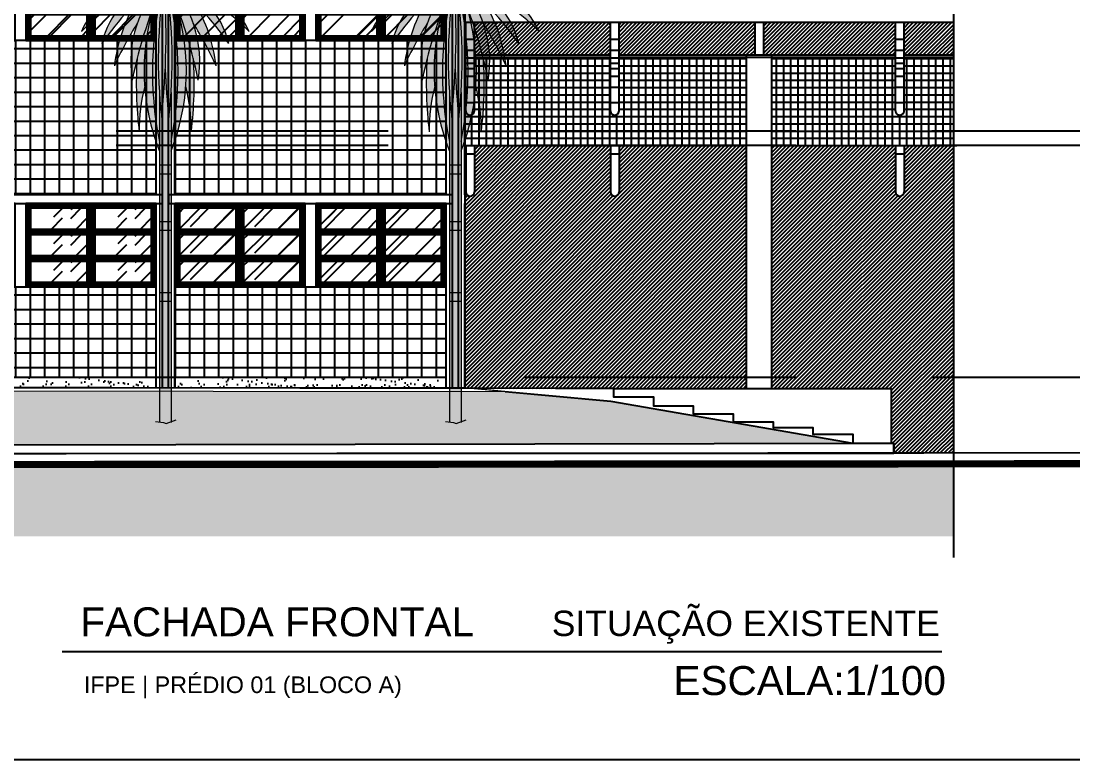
# Model space of a CAD drawing. Header units: metres. Extents: x 2362 to 4220, y 91 to 382.
# Drawn here: x 3723.22 to 3737.73, y 236.79 to 246.98 of the extents above; entities that cross this region are included whole.
import ezdxf

# ---------------------------------------------------------------- set-up
doc = ezdxf.new("R2010")
doc.units = ezdxf.units.M
doc.header["$LTSCALE"] = 5
doc.header["$MEASUREMENT"] = 0
doc.set_wipeout_variables(frame=1)
doc.linetypes.add('CENTER', pattern=[475.41112730880303, 297.1319545680018, -59.42639091360039, 59.42639091360039, -59.42639091360039])
doc.linetypes.add('DASHED', pattern=[0.75, 0.5, -0.25])
doc.layers.add('AREA', color=31, linetype='Continuous', plot=False)
for name, color, linetype, lineweight in [('HACH', 251, 'Continuous', 5), ('PENA 04', 4, 'Continuous', 25), ('PENA 05', 5, 'Continuous', 25), ('VEGET', 74, 'Continuous', 0)]:
    doc.layers.add(name, color=color, linetype=linetype, lineweight=lineweight)
for name, color, linetype in [('HACHURA', 251, 'Continuous'), ('HACHURA PISOS', 250, 'Continuous'), ('PENA 0.05', 8, 'Continuous'), ('PENA 0.2', 2, 'Continuous'), ('PENA 01', 1, 'Continuous'), ('PENA 02', 2, 'Continuous'), ('PENA 03', 3, 'Continuous'), ('PENA 06', 6, 'Continuous'), ('TXT ESPECIFICAÇÃO', 7, 'Continuous'), ('VEGETACAO', 84, 'Continuous')]:
    doc.layers.add(name, color=color, linetype=linetype)
doc.styles.add('Luana', font='arial.ttf')

# ---------------------------------------------------------------- blocks, each defined once
blk = doc.blocks.new('jan padrao fachada')
at = {"layer": 'HACHURA', "ltscale": 1.5}
h = blk.add_hatch(dxfattribs=at)
h.set_pattern_fill('AR-RROOF', color=256, scale=0.5, angle=45, style=0)
h.set_pattern_definition([(45, (0.06500000000005457, 0.798333333333332), (0.4242640687119287, 1.131370849898476), [7.5, -1, 2.5, -0.5]), (45, (0.3584493141925122, 1.445336038119024), (-0.8237794000823279, 0.1166726188957805), [1.5, -0.165, 3, -0.375]), (45, (-0.05874368670765762, 1.275630410634252), (1.60159685938753, 2.075358402782517), [4, -0.7, 2, -0.5])])
h.paths.add_polyline_path([(0.06500000000005457, 1.085000000000001), (0.0650000000000546, 0.798333333333332), (0.8462500000000546, 0.798333333333332), (0.8462500000000546, 1.085000000000001)])
h = blk.add_hatch(dxfattribs=at)
h.set_pattern_fill('AR-RROOF', color=256, scale=0.5, angle=45, style=0)
h.set_pattern_definition([(45, (0.951249999999618, 0.798333333333332), (0.4242640687119287, 1.131370849898476), [7.5, -1, 2.5, -0.5]), (45, (1.244699314192076, 1.445336038119024), (-0.8237794000823279, 0.1166726188957805), [1.5, -0.165, 3, -0.375]), (45, (0.8275063132919058, 1.275630410634252), (1.60159685938753, 2.075358402782517), [4, -0.7, 2, -0.5])])
h.paths.add_polyline_path([(0.951249999999618, 1.085000000000001), (0.951249999999618, 0.798333333333332), (1.732499999999618, 0.798333333333332), (1.732499999999618, 1.085000000000001)])
h = blk.add_hatch(dxfattribs=at)
h.set_pattern_fill('AR-RROOF', color=256, scale=0.5, angle=45, style=0)
h.set_pattern_definition([(45, (0.06500000000005457, 0.4316666666666649), (0.4242640687119287, 1.131370849898476), [7.5, -1, 2.5, -0.5]), (45, (0.3584493141925122, 1.078669371452357), (-0.8237794000823279, 0.1166726188957805), [1.5, -0.165, 3, -0.375]), (45, (-0.05874368670765762, 0.9089637439675844), (1.60159685938753, 2.075358402782517), [4, -0.7, 2, -0.5])])
h.paths.add_polyline_path([(0.06500000000005457, 0.7183333333333337), (0.0650000000000546, 0.4316666666666649), (0.8462500000000546, 0.4316666666666649), (0.8462500000000546, 0.7183333333333337)])
h = blk.add_hatch(dxfattribs=at)
h.set_pattern_fill('AR-RROOF', color=256, scale=0.5, angle=45, style=0)
h.set_pattern_definition([(45, (0.951249999999618, 0.4316666666666649), (0.4242640687119287, 1.131370849898476), [7.5, -1, 2.5, -0.5]), (45, (1.244699314192076, 1.078669371452357), (-0.8237794000823279, 0.1166726188957805), [1.5, -0.165, 3, -0.375]), (45, (0.8275063132919058, 0.9089637439675844), (1.60159685938753, 2.075358402782517), [4, -0.7, 2, -0.5])])
h.paths.add_polyline_path([(0.951249999999618, 0.7183333333333337), (0.951249999999618, 0.4316666666666649), (1.732499999999618, 0.4316666666666649), (1.732499999999618, 0.7183333333333337)])
h = blk.add_hatch(dxfattribs=at)
h.set_pattern_fill('AR-RROOF', color=256, scale=0.5, angle=45, style=0)
h.set_pattern_definition([(45, (0.06500000000005457, 0.06499999999999773), (0.4242640687119287, 1.131370849898476), [7.5, -1, 2.5, -0.5]), (45, (0.3584493141925122, 0.7120027047856894), (-0.8237794000823279, 0.1166726188957805), [1.5, -0.165, 3, -0.375]), (45, (-0.05874368670765762, 0.5422970773009173), (1.60159685938753, 2.075358402782517), [4, -0.7, 2, -0.5])])
h.paths.add_polyline_path([(0.06500000000005457, 0.3516666666666666), (0.0650000000000546, 0.0649999999999977), (0.8462500000000546, 0.0649999999999977), (0.8462500000000546, 0.3516666666666666)])
h = blk.add_hatch(dxfattribs=at)
h.set_pattern_fill('AR-RROOF', color=256, scale=0.5, angle=45, style=0)
h.set_pattern_definition([(45, (0.951249999999618, 0.06499999999999773), (0.4242640687119287, 1.131370849898476), [7.5, -1, 2.5, -0.5]), (45, (1.244699314192076, 0.7120027047856894), (-0.8237794000823279, 0.1166726188957805), [1.5, -0.165, 3, -0.375]), (45, (0.8275063132919058, 0.5422970773009173), (1.60159685938753, 2.075358402782517), [4, -0.7, 2, -0.5])])
h.paths.add_polyline_path([(0.951249999999618, 0.3516666666666666), (0.951249999999618, 0.0649999999999977), (1.732499999999618, 0.0649999999999977), (1.732499999999618, 0.3516666666666666)])
at = {"layer": 'PENA 01', "ltscale": 1.5}
for p, q in [((0.02500000000009095, 1.125), (0.02500000000009095, 0.02500000000000036)), ((0.8862499999998363, 1.15), (0.8862499999998363, 0)), ((0.9112499999998362, 1.15), (0.9112499999998362, 0)), ((0.9112499999996544, 1.125), (0.9112499999996544, 0.02500000000000036))]:
    blk.add_line(p, q, dxfattribs=at)
for points in [[(0, 1.150000000000086), (0.06500000000005457, 1.085000000000001)], [(0.8862500000000182, 1.125), (0.02500000000009095, 1.125), (0.02500000000009095, 0.02500000000000036), (0.8862500000000182, 0.02500000000000036)], [(0.02500000000009095, 0.02500000000000036), (0.8862500000000182, 0.02500000000000036), (0.8862500000000182, 1.125), (0.02500000000009095, 1.125)], [(0.8462500000000546, 1.085000000000001), (0.8862500000000182, 1.125)], [(0.9112499999996544, 0.02500000000000036), (1.772499999999582, 0.02500000000000036), (1.772499999999582, 1.125), (0.9112499999996544, 1.125)], [(0.9112499999996544, 1.125), (0.951249999999618, 1.085000000000001)], [(1.732499999999618, 1.085000000000001), (1.797499999999673, 1.150000000000086)], [(0.06500000000005457, 0.798333333333332), (0.02500000000009095, 0.7583333333333329)], [(0.02500000000009095, 0.7583333333333329), (0.06500000000005457, 0.7183333333333337)], [(0.8462500000000546, 0.798333333333332), (0.8862500000000182, 0.7583333333333329)], [(0.8462500000000546, 0.7183333333333337), (0.8862500000000182, 0.7583333333333329)], [(0.951249999999618, 0.798333333333332), (0.9112499999996544, 0.7583333333333329)], [(0.9112499999996544, 0.7583333333333329), (0.951249999999618, 0.7183333333333337)], [(1.732499999999618, 0.798333333333332), (1.772499999999582, 0.7583333333333329)], [(1.732499999999618, 0.7183333333333337), (1.772499999999582, 0.7583333333333329)], [(0.06500000000005457, 0.4316666666666649), (0.02500000000009095, 0.3916666666666657)], [(0.02500000000009095, 0.3916666666666657), (0.06500000000005457, 0.3516666666666666)], [(0.8462500000000546, 0.4316666666666649), (0.8862500000000182, 0.3916666666666657)], [(0.8462500000000546, 0.3516666666666666), (0.8862500000000182, 0.3916666666666657)], [(0.951249999999618, 0.4316666666666649), (0.9112499999996544, 0.3916666666666657)], [(0.9112499999996544, 0.3916666666666657), (0.951249999999618, 0.3516666666666666)], [(1.732499999999618, 0.4316666666666649), (1.772499999999582, 0.3916666666666657)], [(1.732499999999618, 0.3516666666666666), (1.772499999999582, 0.3916666666666657)], [(0.06500000000005457, 0.06499999999999773), (0, -1.13686837721616e-13)], [(0.8462500000000546, 0.06499999999999773), (0.8862500000000182, 0.02499999999999858)], [(0.951249999999618, 0.06499999999999773), (0.9112499999996544, 0.02499999999999858)], [(1.732499999999618, 0.06499999999999773), (1.797499999999673, -8.526512829121202e-14)]]:
    blk.add_lwpolyline(points, dxfattribs=at)
for points in [[(0.02500000000009095, 0.7583333333333329), (0.8862500000000182, 0.7583333333333329), (0.8862500000000182, 1.125), (0.02500000000009095, 1.125)], [(0.04500000000007276, 0.7783333333333324), (0.8662500000000364, 0.7783333333333324), (0.8662500000000364, 1.105), (0.04500000000007276, 1.105)], [(0.06500000000005457, 0.798333333333332), (0.8462500000000546, 0.798333333333332), (0.8462500000000546, 1.085000000000001), (0.06500000000005457, 1.085000000000001)], [(0.9112499999996544, 0.7583333333333329), (1.772499999999582, 0.7583333333333329), (1.772499999999582, 1.125), (0.9112499999996544, 1.125)], [(0.9312499999996362, 0.7783333333333324), (1.7524999999996, 0.7783333333333324), (1.7524999999996, 1.105), (0.9312499999996362, 1.105)], [(0.951249999999618, 0.798333333333332), (1.732499999999618, 0.798333333333332), (1.732499999999618, 1.085000000000001), (0.951249999999618, 1.085000000000001)], [(0.02500000000009095, 0.3916666666666657), (0.8862500000000182, 0.3916666666666657), (0.8862500000000182, 0.7583333333333329), (0.02500000000009095, 0.7583333333333329)], [(0.04500000000007276, 0.4116666666666653), (0.8662500000000364, 0.4116666666666653), (0.8662500000000364, 0.7383333333333333), (0.04500000000007276, 0.7383333333333333)], [(0.9112499999996544, 0.3916666666666657), (1.772499999999582, 0.3916666666666657), (1.772499999999582, 0.7583333333333329), (0.9112499999996544, 0.7583333333333329)], [(0.9312499999996362, 0.4116666666666653), (1.7524999999996, 0.4116666666666653), (1.7524999999996, 0.7383333333333333), (0.9312499999996362, 0.7383333333333333)], [(0.06500000000005457, 0.4316666666666649), (0.8462500000000546, 0.4316666666666649), (0.8462500000000546, 0.7183333333333337), (0.06500000000005457, 0.7183333333333337)], [(0.951249999999618, 0.4316666666666649), (1.732499999999618, 0.4316666666666649), (1.732499999999618, 0.7183333333333337), (0.951249999999618, 0.7183333333333337)], [(0.02500000000009095, 0.02499999999999858), (0.8862500000000182, 0.02499999999999858), (0.8862500000000182, 0.3916666666666657), (0.02500000000009095, 0.3916666666666657)], [(0.04500000000007276, 0.04499999999999815), (0.8662500000000364, 0.04499999999999815), (0.8662500000000364, 0.3716666666666661), (0.04500000000007276, 0.3716666666666661)], [(0.06500000000005457, 0.06499999999999773), (0.8462500000000546, 0.06499999999999773), (0.8462500000000546, 0.3516666666666666), (0.06500000000005457, 0.3516666666666666)], [(0.9112499999996544, 0.02499999999999858), (1.772499999999582, 0.02499999999999858), (1.772499999999582, 0.3916666666666657), (0.9112499999996544, 0.3916666666666657)], [(0.9312499999996362, 0.04499999999999815), (1.7524999999996, 0.04499999999999815), (1.7524999999996, 0.3716666666666661), (0.9312499999996362, 0.3716666666666661)], [(0.951249999999618, 0.06499999999999773), (1.732499999999618, 0.06499999999999773), (1.732499999999618, 0.3516666666666666), (0.951249999999618, 0.3516666666666666)]]:
    blk.add_lwpolyline(points, close=True, dxfattribs=at)
at = {"layer": 'PENA 02', "ltscale": 1.5}
blk.add_lwpolyline([(1.797499999999673, 1.15), (0, 1.15), (0, 0), (1.797499999999673, 0)], close=True, dxfattribs=at)
blk = doc.blocks.new('dswrewr')
at = {"layer": 'HACHURA', "ltscale": 1.5}
h = blk.add_hatch(dxfattribs=at)
h.set_pattern_fill('AR-SAND', color=256, scale=0.1, style=0, double=1)
h.set_pattern_definition([(142.5, (3.744999999999891, -6.83999999999998), (0.006299335810960816, 0.1926823769013159), [0, -0.152, 0, -0.17, 0, -0.1625]), (172.5, (3.744999999999891, -6.83999999999998), (-0.1769776705267727, 0.282214606522974), [0, -0.082, 0, -0.137, 0, -0.0525]), (212.5, (3.867999999999938, -6.83999999999998), (-0.3114141861751495, 0.0005659053536964942), [0, -0.04999999999999999, 0, -0.18, 0, -0.235]), (222.5, (3.867999999999938, -6.83999999999998), (-0.3006126604572294, 0.08776755649342494), [0, -0.025, 0, -0.118, 0, -0.135])])
h.paths.add_polyline_path([(0, -6.83999999999998), (0, -6.59999999999998), (3.744999999999891, -6.59999999999998), (3.744999999999891, -6.83999999999998)])
at = {"layer": 'HACHURA PISOS', "ltscale": 1.5}
h = blk.add_hatch(dxfattribs=at)
h.set_pattern_fill('_USER', color=256, scale=0.2, style=0, double=1, pattern_type=0)
h.set_pattern_definition([(180, (3.744999999999891, -6.59999999999998), (0, 0.2), []), (90, (3.744999999999891, -6.59999999999998), (0.2, 1.224646799147353e-17), [])])
h.paths.add_polyline_path([(0, -1.94999999999998), (1.797499999999673, -1.94999999999998), (1.947500000000218, -1.94999999999998), (3.744999999999891, -1.94999999999998), (3.744999999999891, -4.079999999999895), (0, -4.079999999999895)])
h.paths.add_polyline_path([(0, -5.34999999999998), (1.797499999999673, -5.34999999999998), (1.947500000000218, -5.350000000000094), (3.744999999999891, -5.34999999999998), (3.744999999999891, -6.59999999999998), (0, -6.59999999999998)])
for p, q in [((1.947500000000218, -1.94999999999998), (1.797499999999673, -1.950000000000093)), ((1.797499999999673, -5.350000000000094), (1.947500000000218, -5.350000000000094))]:
    blk.add_line(p, q, dxfattribs=at)
at = {"layer": 'PENA 01', "ltscale": 1.5}
for p, q in [((-0.08500000000003638, -6.83999999999998), (-0.08500000000003638, 2.131628207280301e-14)), ((3.829999999999927, -6.83999999999998), (3.829999999999927, 2.131628207280301e-14)), ((3.914999999999964, -6.83999999999998), (3.914999999999964, 2.131628207280301e-14)), ((3.744999999999891, -6.59999999999998), (0, -6.59999999999998))]:
    blk.add_line(p, q, dxfattribs=at)
blk.add_lwpolyline([(3.829999999999927, 2.131628207280301e-14), (3.914999999999964, 2.131628207280301e-14)], dxfattribs=at)
at = {"layer": 'PENA 03', "ltscale": 1.5}
for p, q in [((0, -0.6799999999998079), (0, 2.131628207280301e-14)), ((0, 2.131628207280301e-14), (3.744999999999891, 2.131628207280301e-14)), ((3.744999999999891, -0.6799999999998079), (3.744999999999891, 2.131628207280301e-14)), ((4, -0.6799999999998079), (4, 2.131628207280301e-14)), ((0, -4.079999999999895), (0, -0.7999999999998977)), ((3.744999999999891, -4.079999999999895), (3.744999999999891, -0.7999999999998977)), ((4, -4.079999999999895), (4, -0.7999999999998977)), ((0, -6.83999999999998), (0, -4.199999999999894)), ((3.744999999999891, -6.83999999999998), (3.744999999999891, -4.19999999999998)), ((4, -6.83999999999998), (4, -4.199999999999894))]:
    blk.add_line(p, q, dxfattribs=at)
for points in [[(0, 0), (0, -0.6799999999998079)], [(0, -0.7999999999998941), (0, -4.079999999999895)], [(0, -4.199999999999894), (0, -6.739999999999966)]]:
    blk.add_lwpolyline(points, dxfattribs=at)
at = {"layer": 'PENA 04', "ltscale": 1.5}
for points in [[(3.829999999999927, -0.6799999999998079), (-0.08500000000003638, -0.6799999999998079), (-0.08500000000003638, -0.7999999999998977), (3.829999999999927, -0.7999999999998977)], [(3.829999999999927, -4.079999999999895), (-0.08500000000003638, -4.079999999999895), (-0.08500000000003638, -4.19999999999998), (3.829999999999927, -4.19999999999998)]]:
    blk.add_lwpolyline(points, close=True, dxfattribs=at)
at = {"layer": 'PENA 02', "extrusion": (0, 0, -1), "xscale": -1, "zscale": -1}
for p in [(0, -1.94999999999998), (-1.947500000000218, -1.94999999999998), (0, -5.34999999999998), (-1.947500000000218, -5.34999999999998)]:
    blk.add_blockref('jan padrao fachada', p, dxfattribs=at)
blk = doc.blocks.new('A$C68057A29')
at = {"true_color": 0xffffff}
h = blk.add_hatch(color=7, dxfattribs=at)
h.paths.add_polyline_path([(-0.1190139307018399, 9.813361973273402, -0.024317598753519), (0.02216498163488723, 9.160232373031086, -0.01411684907188716), (0.05836001522402512, 9.447636498115926, 0.05718808368073357)])
h.paths.add_polyline_path([(0.3210934033377271, 9.813361973273409, -0.251584152094381), (0.1174947685271945, 9.763864833847023, 0.003873900860496204), (0.1010397363179436, 9.686080127508376), (0.1010397363179436, 8.469131757379358, -0.04966318467448976)])
h.paths.add_polyline_path([(0.1010397363179436, 9.686080127508369, 0.09993427735549397), (0.09795832699001039, 7.65532753121505, -0.02962460026325116), (0.1010397363179436, 8.469131757379337)])
h.paths.add_polyline_path([(0.1799144910005452, 9.160232373031086, 0.02531501324787039), (0.1010397363179436, 8.46913175737928, -0.02962460026324948), (0.1041211456454221, 7.655327531215036, 0.0738176902705266)])
h = blk.add_hatch(color=7, dxfattribs=at)
h.paths.add_polyline_path([(-0.2223724004447831, 9.60820569241696, -0.1933095356850538), (-0.3980092666738528, 9.579893272979838, -0.1471931327707174), (-0.1024005220483559, 8.570447298793447, 0.08645134374641869), (-0.4163655081088109, 9.001754364138819, -0.06300472739441487), (-0.144030515659324, 8.271927726049867, -0.09415340374670095), (0.06666091383522144, 7.826619198327187, -0.04981378983029656), (0.001225789955242362, 8.844357750658332, 0.08303969824623231)])
h.paths.add_polyline_path([(-0.6843987503025346, 9.538019778885285, -0.1464729714199936), (-0.2460263623761421, 8.806891232132372, -0.04458725579515314), (-0.1024005220483559, 8.570447298793447, 0.05846179546384102), (-0.1488344395247623, 8.993269563333321, 0.105010600192783)])
h.paths.add_polyline_path([(-0.4163655081088109, 9.001754364138826, -0.04170333709301344), (-0.2460263623761421, 8.806891232132372, 0.01719772368273883), (-0.2746284168924831, 8.905016234052667, 0.003210254351144208), (-0.8206479230466357, 9.419954790784473, -0.13164279730712), (-0.5236814835657242, 8.912722219736395, -0.07654538225946386), (-0.199145536118067, 8.47486248445599, 0.0460098856588454)])
h.paths.add_polyline_path([(-0.9417171850805062, 9.220527404804614, -0.0616954945386772), (-0.4207362368774739, 8.551972453737974, -0.07500083298070696), (-0.144030515659324, 8.271927726049867, 0.01694571880293388), (-0.199145536118067, 8.474862484455983, 0.1502534419192246)])
h = blk.add_hatch(color=7, dxfattribs=at)
h.paths.add_polyline_path([(0.4244518707819225, 9.608205692793199, 0.1933095356850538), (0.6000887370441887, 9.579893273560415, 0.1471931327707174), (0.3044799935928495, 8.570447299030121, -0.08645134374641869), (0.6184449791512634, 9.001754364740755, 0.06300472739441487), (0.3461099875507898, 8.271927726334972, 0.09415340374670095), (0.1354185585746563, 7.826619198367183, 0.04981378983029656), (0.2008536812709281, 8.84435775077445, -0.08303969824623231)])
h.paths.add_polyline_path([(0.8864782207215285, 9.538019779799036, 0.1464729714199936), (0.4481058336455135, 8.806891232536138, 0.04458725579515314), (0.3044799935928495, 8.570447299030121, -0.05846179546384102), (0.3509139105772192, 8.993269563624011, -0.105010600192783)])
h.paths.add_polyline_path([(0.6184449791512634, 9.001754364740755, 0.04170333709301344), (0.4481058336455135, 8.806891232536138, -0.01719772368273883), (0.4767078880481677, 8.905016234489707, -0.003210254351144208), (1.022727393602963, 9.419954791856732, 0.13164279730712), (0.7257609547118591, 8.912722220463174, 0.07654538225946386), (0.4012250077735189, 8.474862484805215, -0.0460098856588454)])
h.paths.add_polyline_path([(1.14379665586921, 9.220527406017716, 0.0616954945386772), (0.6228157084433406, 8.551972454344991, 0.07500083298070696), (0.3461099875507898, 8.271927726334972, -0.01694571880293388), (0.4012250077735189, 8.474862484805215, -0.1502534419192246)])
for points in [[(-0.7444873234115686, 8.72940071701635, -0.07028416718088591), (-0.4207362368774339, 8.551972453738047, 0.03187242589888706), (-0.6695526929583128, 8.91375568858458, 0.07743587628909392), (-1.183698399559128, 9.121261660836042, -0.112611942043023)], [(0.8716321641031755, 8.91375568948095, -0.07743587628907325), (1.385777870462789, 9.121261662330575, 0.1126119420430097), (0.9465667947711154, 8.729400717999923, 0.07028416718086476), (0.6228157084433406, 8.551972454344991, -0.03187242589888319)], [(-1.322963719838754, 8.809668432538132, -0.1952766297416324), (0.09820782777569548, 7.650858509703667, -0.0001627933618836054), (0.09795832699001039, 7.65532753121505, -0.008484762694116665), (0.06666091383522144, 7.826619198327137, 0.3655580482163912)], [(1.525043191104942, 8.809668434194762, 0.1952766297416324), (0.1038716448383639, 7.650858509706957, 0.0001627933618836054), (0.1041211456190467, 7.655327531218632, 0.008484762694116665), (0.1354185585746563, 7.826619198367133, -0.3655580482163912)], [(0.09820782777594006, 7.650858509703502, 0.3649329403428564), (-1.567773722532399, 8.090331120160288, -0.246731040452535)], [(1.769853194635743, 8.090331122101674, 0.2467310404525094), (0.1038716448383639, 7.650858509707056, -0.3649329403428128)], [(0.1010397363179436, 7.347988853154014, 0.004556877354051571), (0.08718892483102536, 7.610338176931357, 0.06904410345654503), (0.04023055659808961, 5.25545572028755, 0.01452697355741361), (0.1010397363179436, 6.090599680955549)], [(0.1010397366489997, 7.347988853154014, -0.004556877354051571), (0.1148905478303277, 7.610338176947472, -0.06904410345654503), (0.1618489188031162, 5.255455720358292, -0.01452697355741361), (0.1010397381119219, 6.090599680955549)], [(0.1010397402092167, 4.287788732693159), (0.2020794765267055, 4.287788732810704), (0.2020794726354325, 0), (0, 0), (0, 3.009978307239123)], [(0.1010397363179436, 4.287788732693159), (0, 4.287788732693159), (0, 3), (0.1010397363179436, 3)]]:
    blk.add_hatch(color=7, dxfattribs=at).paths.add_polyline_path(points)
h = blk.add_hatch(color=7, dxfattribs=at)
h.paths.add_polyline_path([(-1.399316433672552, 8.425587329826426, -0.1493799543364882), (-0.5777887966096675, 8.151839430882061, -0.1613627637330765), (0.0982078277756484, 7.650858509703916, 0.06874595218685883), (-0.2992317703962043, 8.186540582968549, 0.09757405645144762)])
h.paths.add_polyline_path([(-0.8778574798716706, 8.622759072290147, 0.1419186912573585), (-1.398913595234315, 8.564434503737164, -0.1918073011197853), (-0.6317763147789771, 8.307073832228792, -0.03039685314991914), (-0.2992317703962042, 8.186540582968549, 0.07474809038358832)])
h = blk.add_hatch(color=7, dxfattribs=at)
h.paths.add_polyline_path([(1.601395905385743, 8.425587331571883, 0.1493799543364371), (0.7798682686416214, 8.151839431671924, 0.1613627637331096), (0.1038716448388186, 7.650858509707433, -0.06874595218680996), (0.5013112423871462, 8.186540583434052, -0.09757405645147581)])
h.paths.add_polyline_path([(1.079936951355648, 8.622759073428995, -0.1419186912572832), (1.600993066785577, 8.564434505482168, 0.1918073011197161), (0.8338557866300107, 8.30707383308129, 0.03039685314994323), (0.5013112423871462, 8.186540583434052, -0.07474809038361886)])
h = blk.add_hatch(color=7, dxfattribs=at)
h.paths.add_polyline_path([(-1.607996867458291, 7.891035701544898, -0.05431558685191728), (-0.2533993175561059, 7.700588263914403, -0.03631420079640623), (0.1010397363180343, 7.640064321225958, 0.255190206890982)])
h.paths.add_polyline_path([(0.101039736313407, 7.6400643212271, 0.1950089209487025), (-1.742444600820903, 7.373771104735155, 0.006636314242934266)])
h.paths.add_polyline_path([(-1.344845446673831, 6.740401225979831, -0.08848480009613047), (-0.3992492262536562, 7.418417197342702, -0.07691167964384085), (0.01436638020989811, 7.626423105465634, -0.001907112722862606), (-0.5147808913177607, 7.545548097113384, 0.1890091959698029)])
h = blk.add_hatch(color=7, dxfattribs=at)
h.paths.add_polyline_path([(1.810076339793341, 7.891035703533127, 0.05431558685192314), (0.4554787901124655, 7.700588264326747, 0.03631420079638268), (0.1010397363093034, 7.640064321226014, -0.2551902068909678)])
h.paths.add_polyline_path([(0.1010397363133961, 7.640064321227072, -0.1950089209487153), (1.944524073757748, 7.373771106879779, -0.006636314242934686)])
h.paths.add_polyline_path([(0.1877130924281118, 7.626423105567206, 0.001907112722881277), (0.7168603640548099, 7.545548097829737, -0.1890091959698975), (1.546924920347919, 6.740401227661231, 0.08848480009619768), (0.6013286991383211, 7.418417197924683, 0.07691167964460867)])
h = blk.add_hatch(color=7, dxfattribs=at)
h.paths.add_polyline_path([(0.01436638021257813, 7.626423105466039, 0.2626964046922171), (-0.9939744150712926, 6.532192702732257, -0.0673760583018972)])
h.paths.add_polyline_path([(0.1010397363138806, 7.640064321227563, 0.2444536966551034), (-0.4669575824157395, 5.900127944724375, -0.06142138943263771)])
h.paths.add_polyline_path([(0.1010397363133357, 7.640064321227108, -0.0003125956556428521), (0.01436638021261905, 7.626423105466072, 0.02603167739112537), (-0.4103658722320649, 7.235690990890782, 0.1043138463788066), (-0.7746827996961096, 6.148647297490246, -0.03428397021277004), (-0.3807076485902616, 6.883469776612455, -0.1145233367721472)])
h = blk.add_hatch(color=7, dxfattribs=at)
h.paths.add_polyline_path([(0.1877130924299308, 7.626423105566879, -0.2626964046922284), (1.19605388898708, 6.532192704006114, 0.06737605830189977)])
h.paths.add_polyline_path([(0.1010397363133961, 7.640064321227108, -0.2444536966549244), (0.6690370570668165, 5.90012794538584, 0.06142138943259751)])
h.paths.add_polyline_path([(0.1010397363133961, 7.640064321227079, 0.0003125956556428163), (0.1877130924299308, 7.626423105566865, -0.02603167739116681), (0.6124453453298884, 7.235690991485029, -0.1043138463787238), (0.9767622740582738, 6.148647298509125, 0.03428397021280562), (0.5827871220972156, 6.883469777173723, 0.1145233367720341)])
h = blk.add_hatch(color=7, dxfattribs=at)
h.paths.add_polyline_path([(-0.1017462276505441, 7.16534256851876, 0.03130978819176004), (-0.3841145516688282, 6.273364216451987, 0.04667259842344228), (-0.3473850751204539, 5.007832550436341, -0.06506129574333255), (-0.253641968521972, 5.798741241729837, -0.09072118018675404)])
h.paths.add_polyline_path([(0, 4.673788525162216), (0, 4.840779775030076, -0.115803743546224), (0.08718892483052532, 7.610338176930125, 0.01616669027256363), (-0.1017462276505543, 7.165342568518734, 0.167775653649647)])
h.paths.add_polyline_path([(0.08718892483089835, 7.610338176931513, 0.1158037435462845), (0, 4.840779775030065), (0, 5.689044260770729, -0.05628854319363103)], flags=17)
h = blk.add_hatch(color=7, dxfattribs=at)
h.paths.add_polyline_path([(0.3038257008288383, 7.165342568757538, -0.03130978819187186), (0.5861940258860159, 6.273364217016137, -0.046672598423442), (0.5494645508097165, 5.007832550957772, 0.06506129574342298), (0.4557214432911678, 5.798741242143286, 0.09072118018689665)])
h.paths.add_polyline_path([(0.1148905478303277, 7.610338176947664, -0.0161666902725125), (0.3038257008288383, 7.165342568757538, -0.1677756536498243), (0.2020794760778699, 4.673788525280116), (0.2020794758836928, 4.840779775148462, 0.1158037435462498)])
h.paths.add_polyline_path([(0.1148905478303277, 7.610338176947451, -0.1158037435462407), (0.2020794758836928, 4.840779775148462), (0.202079474896891, 5.689044260890505, 0.05628854319356051)], flags=17)
h = blk.add_hatch(color=7, dxfattribs=at)
h.paths.add_polyline_path([(0.1010397363179436, 6.090599680955506, -0.01452697355741258), (0.04023055659808961, 5.255455720287557, -0.01270617907029836), (0, 5.689044260772953), (0, 4.4390835503403), (0.1010397363179436, 4.4390835503403)])
h.paths.add_polyline_path([(0.1010397363179436, 4.4390835503403), (0, 4.4390835503403), (0, 4.287788732693159), (0.1010397363179436, 4.287788732693159)])
h = blk.add_hatch(color=7, dxfattribs=at)
h.paths.add_polyline_path([(0.1010397381119219, 6.090599680955506, 0.01452697355741258), (0.1618489188031162, 5.255455720358306, 0.01270617907029836), (0.202079474896891, 5.689044260890498), (0.2020794763507183, 4.439083550457845), (0.1010397400332295, 4.4390835503403)])
h.paths.add_polyline_path([(0.1010397400332295, 4.4390835503403), (0.2020794763507183, 4.439083550457845), (0.2020794765267055, 4.287788732810704), (0.1010397402092167, 4.287788732693159)])
at = {"layer": 'VEGET'}
for p, q in [((0, 5.689044260772064), (0, 0)), ((0.2020794726354325, 5.689044260772064), (0.2020794726354325, 0)), ((0, 4.4390835503403), (0.2020794726354325, 4.4390835503403)), ((0, 4.287788732693159), (0.2020794726354325, 4.287788732693159)), ((0, 3.464354627972924), (0.2020794726354325, 3.464354627972924)), ((0, 3.313059810325782), (0.2020794726354325, 3.313059810325782)), ((0, 2.240275489490685), (0.2020794726354325, 2.240275489490685)), ((0, 2.088980671843544), (0.2020794726354325, 2.088980671843544))]:
    blk.add_line(p, q, dxfattribs=at)
blk.add_lwpolyline([(-0.06535387513079627, 0.01291680182948696), (0.07343534297859833, 5.966471620977748e-17), (0.1157044695554532, -0.01961424046908888), (0.2876924307847446, 0.04312174660405433)], dxfattribs=at)
for centre, radius, start, end in [((-6.759031281739226, 8.03624866056041), 6.873715308935529, 9.411216534035841, 14.98330147039245), ((-1.623881746481402, 8.857637840663855), 1.782704619565661, 19.3268746656753, 32.41915775548335), ((6.961110754374658, 8.03624866056041), 6.873715308935529, 165.0166985296075, 183.2141008699789), ((0.1732217895328176, 9.978124489619105), 0.2213881229012856, 255.4208969122008, 311.9074476029338), ((5.128983929245805, 8.663072224357308), 5.130961700997924, 167.6115032230025, 191.5006685397547), ((-40.6482963724111, -33.35859064686134), 58.44865721953683, 46.31014303778631, 47.11321299135754), ((-1.618745771553677, 8.61214931165894), 1.135565880033738, 15.34853207368439, 48.81274279736471), ((-1.699208854026438, 8.004680251728871), 1.838741322796814, 32.52343889549673, 56.50221358261645), ((-1.686329779726293, 8.440294142733926), 1.486225877848498, 14.2801393740464, 47.61224762719996), ((-0.3454379626346054, 9.812706009318745), 0.2386744900696452, 257.2754836423592, 301.0389677497332), ((-1.927551320959083, 8.583971862049992), 1.82520090745518, 359.5754398967486, 33.06911362458715), ((-2.39436278912035, 8.557757048062925), 2.41267167325439, 6.822261670240142, 25.80999471783968), ((2.596442261755783, 8.557757048062925), 2.41267167325439, 154.1900052821603, 173.1777383297599), ((2.129630793594515, 8.583971862049992), 1.82520090745518, 146.9308863754128, 180.4245601032514), ((1.90128832666187, 8.004680251728871), 1.838741322796814, 123.4977864173836, 147.4765611045032), ((0.5475174352700378, 9.812706009318745), 0.2386744900696452, 238.9610322502668, 282.7245163576408), ((1.88840925236218, 8.440294142733926), 1.486225877848498, 132.3877523728, 165.7198606259536), ((40.85037584504653, -33.35859064686134), 58.44865721953683, 132.8867870086425, 133.6898569622137), ((1.820825244189109, 8.61214931165894), 1.135565880033738, 131.1872572026353, 164.6514679263156), ((-1.59253684918167, 7.367554055766185), 1.80073297353317, 59.16548182518607, 76.87713228805725), ((-1.822997281465632, 7.962641896826149), 1.323292415893496, 35.41064756237286, 61.11112875376497), ((-1.78310028120859, 7.640056586637257), 1.790478573322885, 27.79097858892679, 61.97084537945008), ((-3.380006470240914, 6.78318744244185), 3.447590568825892, 30.86717736969997, 44.98884406788323), ((-4.926904456610373, 8.663072224357308), 5.130961700997924, 348.4993314602452, 5.560349376460223), ((1.985179753844022, 7.640056586637257), 1.790478573322885, 118.0291546205499, 152.2090214110732), ((3.582085942876347, 6.78318744244185), 3.447590568825892, 135.0111559321168, 149.1328226303), ((1.794616321817102, 7.367554055766185), 1.80073297353317, 103.1228677119427, 120.8345181748139), ((2.025076754101065, 7.962641896826149), 1.323292415893496, 118.888871246235, 144.5893524376272), ((-3.164622528448035, 7.560517315672016), 3.103237161371776, 13.25279288777966, 27.67335165824541), ((-1.497315038527631, 7.88496254342401), 1.55424446536841, 15.10832201887116, 45.93433648197083), ((1.699394511163064, 7.88496254342401), 1.55424446536841, 134.0656635180292, 164.8916779811288), ((3.366702001083468, 7.560517315672016), 3.103237161371776, 152.3266483417546, 166.7472071122203), ((-1.210604537410291, 7.494796219638438), 1.319664170208352, 14.56303728339561, 94.88420509743352), ((-2.039354985492992, 6.480210138283169), 2.437127897788499, 28.70756626290025, 72.90547553593744), ((2.241434458128424, 6.480210138283169), 2.437127897788499, 107.0945244640625, 151.2924337370996), ((1.412684010045723, 7.494796219638438), 1.319664170208352, 85.11579490256649, 165.436962716604), ((-1.037711944326475, 7.694205798802017), 0.9422126254257333, 80.23203070733666, 112.5416367688536), ((-1.338445744790988, 7.47265961380954), 1.093448110892196, 49.73857598868226, 93.17008265453599), ((1.540525217426421, 7.47265961380954), 1.093448110892196, 86.82991734546403, 130.2614240113177), ((1.239791416961907, 7.694205798802017), 0.9422126254257333, 67.45836323114636, 99.76796929266332), ((-1.436469787197439, 6.944497269917129), 1.481555985185936, 54.57895583376775, 89.87880290433583), ((-1.455918080834635, 5.514309850059945), 2.911827658131046, 66.59442330691351, 89.55564737513997), ((-6.759031281739226, 8.03624866056041), 6.873715308935529, 356.7858991300211, 3.610681743375136), ((1.657997553470068, 5.514309850059945), 2.911827658131046, 90.44435262486004, 113.4055766930865), ((1.638549259832871, 6.944497269917129), 1.481555985185936, 90.12119709566419, 125.4210441662323), ((-0.9957523896946441, 6.881294763578289), 1.337526566748698, 35.12508074023042, 115.319846904724), ((1.197831862330077, 6.881294763578289), 1.337526566748698, 64.68015309527601, 144.8749192597694), ((-0.9833341843304879, 6.200305139456631), 1.802435380609172, 53.01427871919362, 110.2774149314656), ((-1.152970282454135, 6.285302880390333), 1.852076899123734, 47.50280731887723, 102.9421203260887), ((1.18541365696592, 6.200305139456631), 1.802435380609172, 69.72258506853446, 126.9857212808064), ((1.355049755089567, 6.285302880390333), 1.852076899123734, 77.05787967391127, 132.4971926811228), ((-1.804690227398623, 1.579358670006584), 6.314741105405107, 75.77905030811607, 88.21504598042506), ((2.006769700034056, 1.579358670006584), 6.314741105405107, 91.78495401957495, 104.2209496918839), ((-0.4922988787288887, 5.233458346807822), 2.478669608522054, 76.15017619728597, 120.2889818424435), ((-10.85192906700286, 76.95070387853515), 70.17073664605135, 277.4591245880601, 278.980033451642), ((3.551925103084159, 3.354826893958446), 5.546247011442136, 129.6301439595481, 145.0482968529298), ((0.4796784344116531, 6.185923198226597), 1.513788390277784, 107.901558156001, 166.7768826564951), ((1.49012064151475, 6.223924031784264), 1.983683210741628, 134.4473375459042, 189.3944116551672), ((6.872288161966935, 4.466930637166961), 7.477872867255032, 154.8913328051769, 168.9504163958899), ((0.6943783513643211, 5.233458346807822), 2.478669608522054, 59.71101815755644, 103.849823802714), ((-1.288041168879317, 6.223924031784264), 1.983683210741628, 350.6055883448328, 45.55266245409577), ((-6.670208689331503, 4.466930637166961), 7.477872867255032, 11.04958360411009, 25.10866719479618), ((11.05400853963829, 76.95070387853515), 70.17073664605135, 261.019966548358, 262.5408754119399), ((-3.349845630448726, 3.354826893958446), 5.546247011442136, 34.95170314707005, 50.36985604045182), ((-0.2775989617762207, 6.185923198226597), 1.513788390277784, 13.22311734350452, 72.09844184399905), ((0.09709906263651646, 6.084281551630525), 1.584202321358764, 112.7206504060171, 155.5333152527473), ((5.942404673201509, 6.039857558849867), 6.062174595946352, 164.9855730712732, 191.4081421975341), ((8.549794746131738, 6.263677162961379), 8.569083566710148, 170.958289505326, 186.756959701142), ((-14.29862962960442, 6.719294267054757), 14.41338734407949, 354.1709310537609, 3.544318152715729), ((-8.347715273496306, 6.263677162961379), 8.569083566710148, 353.243040298858, 9.041710494674062), ((-5.740325200566076, 6.039857558849867), 6.062174595946352, 348.5918578024659, 15.01442692872678), ((0.104980409998916, 6.084281551630525), 1.584202321358764, 24.46668474725275, 67.27934959398293), ((1.028582500543052, 4.428692316779191), 3.31317948525397, 115.5281909658984, 135.7547348063916), ((-0.82650302790762, 4.428692316779191), 3.31317948525397, 44.24526519360845, 64.47180903410157), ((1.984351114423589, 5.828543006398419), 2.777541160169918, 149.5612865611573, 173.3821072989295), ((3.557248890522715, 6.066908448682895), 3.820314488420469, 163.2901889834019, 201.3867251315521), ((-3.355169417887282, 6.066908448682895), 3.820314488420469, 338.6132748684479, 16.70981101659805), ((-1.782271641788157, 5.828543006398419), 2.777541160169918, 6.617892701070516, 30.43871343884274), ((4.774359767756778, 3.646553678300393), 6.087063815551363, 147.8748955222758, 155.7291264157104), ((-4.572280295121345, 3.646553678300393), 6.087063815551363, 24.2708735842896, 32.12510447772441), ((6.398256055413185, 5.836909863909618), 6.796399300634359, 176.3180190850615, 187.0068339621241), ((-6.196176582777753, 5.836909863909618), 6.796399300634359, 352.9931660378755, 3.68198091493812), ((14.50070910223985, 6.719294267054757), 14.41338734407949, 182.4999660207967, 185.829068946239), ((2.72571269988839, 5.044600930919543), 3.073317726589242, 165.7955235952696, 180.685488279101), ((-2.523633227252958, 5.044600930919543), 3.073317726589242, 359.3145117208986, 14.20447640473041)]:
    blk.add_arc(centre, radius, start, end, dxfattribs=at)
blk = doc.blocks.new('A$C1C896A13')
at = {"layer": 'HACHURA'}
h = blk.add_hatch(dxfattribs=at)
h.set_pattern_fill('HACH23', color=256, scale=0.075, angle=90, style=0, pattern_type=2)
h.set_pattern_definition([(180, (-2.129643286764804, -1.344999999999544), (-3.839267715326952e-16, 3.135), []), (180, (-2.129643286764804, -1.450749999999545), (-3.839267715326952e-16, 3.135), []), (180, (-2.129643286764804, -1.60074999999955), (-3.839267715326952e-16, 3.135), []), (180, (-2.129643286764804, -1.812999999999562), (-3.839267715326952e-16, 3.135), []), (180, (-2.129643286764804, -2.112999999999545), (-3.839267715326952e-16, 3.135), []), (180, (-2.129643286764804, -2.537499999999568), (-3.839267715326952e-16, 3.135), []), (180, (-2.129643286764804, -3.137499999999562), (-3.839267715326952e-16, 3.135), []), (180, (-2.129643286764804, -3.561999999999557), (-3.839267715326952e-16, 3.135), []), (180, (-2.129643286764804, -3.861999999999568), (-3.839267715326952e-16, 3.135), []), (180, (-2.129643286764804, -4.074249999999552), (-3.839267715326952e-16, 3.135), []), (180, (-2.129643286764804, -4.224249999999557), (-3.839267715326952e-16, 3.135), []), (180, (-2.129643286764804, -4.329999999999558), (-3.839267715326952e-16, 3.135), []), (180, (-2.129643286764804, -4.404999999999546), (-3.839267715326952e-16, 3.135), [])])
edge = h.paths.add_edge_path()
edge.add_line((0, -1.219999999999573), (-0.1199999999998909, -1.219999999999573))
edge.add_line((-0.1199999999998909, -1.219999999999573), (-0.1199999999994361, 5.115907697472721e-13))
edge.add_arc((-0.05999999999949068, -0.05857600141587227), 0.08385194059725544, 135.6880413066299, 404.311958693259)
edge.add_line((4.547473508864641e-13, 2.842170943040401e-13), (0, -1.219999999999573))
at = {"layer": 'HACHURA PISOS'}
h = blk.add_hatch(dxfattribs=at)
h.set_pattern_fill('HACH24', color=256, scale=0.05, angle=90, style=0, pattern_type=2)
h.set_pattern_definition([(180, (-0.1200000000003456, -2.350000000000193), (-6.542063201045161e-16, -5.342000000000001), []), (180, (-0.1200000000003456, -2.279500000000212), (-6.542063201045161e-16, -5.342000000000001), []), (180, (-0.1200000000003456, -2.179500000000218), (-6.542063201045161e-16, -5.342000000000001), []), (180, (-0.1200000000003456, -2.03800000000021), (-6.542063201045161e-16, -5.342000000000001), []), (180, (-0.1200000000003456, -1.838000000000193), (-6.542063201045161e-16, -5.342000000000001), []), (180, (-0.1200000000003456, -1.555000000000206), (-6.542063201045161e-16, -5.342000000000001), []), (180, (-0.1200000000003456, -1.1550000000002), (-6.542063201045161e-16, -5.342000000000001), []), (180, (-0.1200000000003456, -0.5895000000002142), (-6.542063201045161e-16, -5.342000000000001), []), (180, (-0.1200000000003456, 0.2104999999997972), (-6.542063201045161e-16, -5.342000000000001), []), (180, (-0.1200000000003456, 1.341999999999786), (-6.542063201045161e-16, -5.342000000000001), []), (180, (-0.1200000000003456, 2.941999999999808), (-6.542063201045161e-16, -5.342000000000001), [])])
h.paths.add_polyline_path([(0, -1.666409190461934), (-0.1200000000003456, -1.666409190461934), (-0.1200000000003456, -2.30640919046175, 1), (4.547473508864641e-13, -2.30640919046175)])
for p, q in [((-0.1200000000003456, -1.69999999999996), (-0.1200000000003456, -2.339999999999804)), ((0, -1.699999999999903), (0, -2.339999999999804))]:
    blk.add_line(p, q, dxfattribs=at)
blk.add_arc((-0.05999999999994543, -2.339999999999804), 0.0600000000001728, 180, 0, dxfattribs=at)
at = {"layer": 'PENA 01'}
for p, q in [((-0.1199999999998909, -1.219999999999601), (-0.1199999999998909, 0)), ((-0.1199999999998909, 0), (0, 0)), ((0, -1.219999999999601), (0, 0))]:
    blk.add_line(p, q, dxfattribs=at)
blk.add_arc((-0.05999999999949068, -1.220000000000084), 0.05999999999994543, 179.9999999995391, 4.608496511253377e-10, dxfattribs=at)

msp = doc.modelspace()

# ---------------------------------------------------------------- hatches: boundary and pattern name
at = {"layer": 'HACHURA', "true_color": 0x86cacb}
h = msp.add_hatch(dxfattribs=at)
h.set_pattern_fill('LINE', color=133, scale=0.3, angle=45, style=0)
h.set_pattern_definition([(45, (0, 0), (-0.02651650429449553, 0.02651650429449553), [])])
h.paths.add_polyline_path([(3733.223137277743, 245.2619352547592), (3731.465280564507, 245.2619352547592), (3731.465280564507, 244.6219352547594, -1), (3731.345280564507, 244.6219352547594), (3731.345280564507, 245.2619352547592), (3729.469923851272, 245.2619352547592), (3729.469923851272, 244.6219352547594, -1), (3729.349923851272, 244.6219352547594), (3729.335637277742, 244.5819352547593), (3729.335637277742, 242.0619352547592), (3733.223137277743, 242.0619352547592)])
h.paths.add_polyline_path([(3736.080564579611, 245.2619352547592), (3735.39730394441, 245.2619352547592), (3735.39730394441, 244.6219352547593, -1), (3735.27730394441, 244.6219352547593), (3735.27730394441, 245.2619352547592), (3733.573137277744, 245.2619352547592), (3733.573137277744, 242.0619352547592), (3736.080564579611, 242.0619352547592)])
h.paths.add_polyline_path([(3736.080564579611, 242.0619352547592), (3733.573137277744, 242.0619352547592), (3733.573137277744, 241.9104373815459), (3735.222973642319, 241.9104373815459), (3735.222973642319, 241.1504373815459), (3735.256456067177, 241.1504373815459), (3735.256456067177, 241.0204373815459), (3736.080564579611, 241.0210347977606)])
h.paths.add_polyline_path([(3733.223137277743, 242.0619352547592), (3729.335637277742, 242.0619352547592), (3729.335637277742, 241.9127944052959), (3731.393137277742, 241.9104373815459), (3733.223137277743, 241.9104373815459)])
h.paths.add_polyline_path([(3736.080564579611, 248.8619352547592), (3729.335637277742, 248.8619352547592), (3729.335637277742, 248.6619352547592), (3736.080564579611, 248.6619352547592)])
h.paths.add_polyline_path([(3736.080564579611, 248.6619352547592), (3729.335637277742, 248.6619352547592), (3729.335637277742, 248.1619352547592), (3736.080564579611, 248.1619352547591)])
h.paths.add_polyline_path([(3731.345280564507, 246.9619352547592), (3729.469923851272, 246.9619352547592), (3729.469923851272, 246.5119352547592), (3731.345280564507, 246.5119352547592)])
h.paths.add_polyline_path([(3733.340637277742, 246.9619352547591), (3731.465280564507, 246.9619352547592), (3731.465280564507, 246.5119352547592), (3733.340637277742, 246.5119352547592)])
h.paths.add_polyline_path([(3735.27730394441, 246.9619352547591), (3733.460637277742, 246.9619352547591), (3733.460637277741, 246.5119352547592), (3735.27730394441, 246.5119352547592)])
h.paths.add_polyline_path([(3736.080564579611, 246.9619352547591), (3735.39730394441, 246.9619352547591), (3735.39730394441, 246.5119352547592), (3736.080564579611, 246.5119352547592)])
h.paths.add_polyline_path([(3736.080564579611, 253.4025510852059), (3590.25119059903, 253.4025510852058), (3590.25119059903, 248.8619352547592), (3597.080637277742, 248.8619352547592), (3597.080637277742, 250.2119352547594), (3729.335637277742, 250.2119352547594), (3729.335637277742, 248.8619352547592), (3736.080564579611, 248.8619352547592)])
h.paths.add_polyline_path([(3597.080637277742, 248.8619352547592), (3590.25119059903, 248.8619352547592), (3590.25119059903, 248.6619352547592), (3597.080637277742, 248.6619352547592)])
h.paths.add_polyline_path([(3597.080637277742, 247.8619352547593), (3597.080637277742, 248.6619352547592), (3590.25119059903, 248.6619352547592), (3590.25119059903, 245.4619352547592), (3597.080637277742, 245.4619352547592)])
h.paths.add_polyline_path([(3597.080637277742, 245.4619352547592), (3590.25119059903, 245.4619352547592), (3590.25119059903, 245.2619352547592), (3597.080637277742, 245.2619352547592)])
h.paths.add_polyline_path([(3594.330637277742, 245.2121488947762), (3597.080637277742, 245.2121488947762), (3597.080637277742, 245.2619352547592), (3590.25119059903, 245.2619352547592), (3590.25119059903, 242.0619352547592), (3597.080637277742, 242.0619352547592), (3597.080637277742, 244.4619352547592), (3594.330637277742, 244.4619352547592)])
h.paths.add_polyline_path([(3592.969202736304, 241.6419352547592), (3593.469202736304, 241.6419352547592), (3593.469202736304, 241.7319352547592), (3593.969202736304, 241.7319352547592), (3593.969202736304, 241.8019352547592), (3594.469202736304, 241.8019352547592), (3594.469202736304, 241.8719352547592), (3594.969202736304, 241.8719352547592), (3594.969202736304, 241.9219352547592), (3597.080637277742, 241.9219352547592), (3597.080637277742, 242.0619352547592), (3590.25119059903, 242.0619352547592), (3590.25119059903, 241.2019352547592), (3590.969202736304, 241.2019352547592), (3590.969202736304, 241.2919352547592), (3591.069202736304, 241.2919352547592), (3591.469202736304, 241.2919352547592), (3591.469202736304, 241.3919352547592), (3591.969202736304, 241.3919352547592), (3591.969202736304, 241.4819352547592), (3592.469202736304, 241.4819352547592), (3592.469202736304, 241.5519352547592), (3592.969202736304, 241.5519352547592)])
h.paths.add_polyline_path([(3595.918016120928, 241.9322928326038, 0.2319834105461036), (3595.930582862804, 241.9258862716733, -0.02456887811457235), (3595.999278217178, 241.9220289594348, 0.1815500308317333), (3596.010801895714, 241.9250198639692), (3596.010801389763, 241.9250180729198), (3596.010801895714, 241.9250198639692, -0.1815606098991215), (3595.999278023118, 241.9220271223889, 0.02737854807292991), (3595.922715083958, 241.9258970936884)], flags=16)
at = {"layer": 'HACHURA PISOS'}
h = msp.add_hatch(dxfattribs=at)
h.set_pattern_fill('_USER,_O', color=256, scale=0.1, double=1, pattern_type=0)
h.set_pattern_definition([(0, (3729.335637277742, 245.2619352547592), (0, 0.1), []), (90, (3729.335637277742, 245.2619352547592), (-0.1, 6.123233995736766e-18), [])])
h.paths.add_polyline_path([(3731.345280564507, 246.4819352547592), (3729.469923851272, 246.4819352547592), (3729.469923851273, 245.7419352547591, -1), (3729.349923851273, 245.7419352547593), (3729.349923851272, 246.4819352547592), (3729.335637277742, 246.4819352547592), (3729.335637277742, 245.4619352547592), (3733.223137277743, 245.4619352547592), (3733.223137277743, 246.4819352547592), (3731.465280564507, 246.4819352547591), (3731.465280564507, 245.7419352547591, -1), (3731.345280564507, 245.7419352547593)])
h.paths.add_polyline_path([(3735.27730394441, 246.4819352547592), (3733.573137277744, 246.4819352547592), (3733.573137277744, 245.4619352547592), (3736.080564579611, 245.4619352547592), (3736.080564579611, 246.4819352547592), (3735.39730394441, 246.4819352547592), (3735.39730394441, 245.7419352547591, -1), (3735.277303944411, 245.7419352547593)])
h.paths.add_polyline_path([(3736.080564579611, 245.4619352547592), (3733.573137277744, 245.4619352547592), (3733.573137277744, 245.2619352547592), (3736.080564579611, 245.2619352547592)])
h.paths.add_polyline_path([(3733.223137277743, 245.4619352547592), (3729.335637277742, 245.4619352547592), (3729.335637277742, 245.2619352547592), (3733.223137277743, 245.2619352547592)])
at = {"layer": 'PENA 01'}
h = msp.add_hatch(dxfattribs=at)
h.set_pattern_fill('EARTH,_O', color=256, scale=0.75, angle=45, double=1)
h.set_pattern_definition([(45, (3589.139435620885, 239.871034758347), (2.775557561562891e-17, 0.2651650429449554), [0.1875, -0.1875]), (45, (3589.089717175333, 239.9207532038992), (2.775557561562891e-17, 0.2651650429449554), [0.1875, -0.1875]), (45, (3589.039998729781, 239.9704716494513), (2.775557561562891e-17, 0.2651650429449554), [0.1875, -0.1875]), (135, (3589.039998729781, 240.0036172798195), (-0.2651650429449553, 5.551115123125783e-17), [0.1875, -0.1875]), (135, (3589.089717175333, 240.0533357253716), (-0.2651650429449553, 5.551115123125783e-17), [0.1875, -0.1875]), (135, (3589.139435620885, 240.1030541709238), (-0.2651650429449553, 5.551115123125783e-17), [0.1875, -0.1875])])
h.paths.add_polyline_path([(3736.080564579611, 240.871034758347), (3709.74372192388, 240.8519425434149), (3676.832574942937, 240.8519352547592), (3664.232574909897, 240.8519352547592), (3605.486178609998, 240.8119352895302), (3604.498623264671, 240.8119352547592), (3599.499689861295, 240.8119352547592), (3589.139435620885, 240.8119352547592), (3589.139435620885, 239.871034758347), (3736.080564579611, 239.871034758347)])

# ---------------------------------------------------------------- linework, layer by layer
at = {"layer": 'AREA', "linetype": 'DASHED', "ltscale": 1.5}
for p, q in [((3750.779079597395, 245.4619352547592), (3574.146167639097, 245.4619352547592)), ((3750.779079597395, 245.2619352547592), (3574.146167639097, 245.2619352547592)), ((3750.779079597395, 245.2619352547592), (3574.146167639097, 245.2619352547592)), ((3750.779079597395, 245.2619352547592), (3574.146167639097, 245.2619352547592)), ((3750.779079597395, 242.0619352547592), (3574.146167639097, 242.0619352547592))]:
    msp.add_line(p, q, dxfattribs=at)
at = {"layer": 'PENA 01'}
for p, q in [((3729.335637277743, 246.9619352547592), (3736.080564579611, 246.9619352547591)), ((3733.340637277742, 246.5119352547592), (3733.340637277742, 246.9619352547592)), ((3733.340637277742, 246.9619352547592), (3733.460637277742, 246.9619352547592)), ((3733.460637277741, 246.5119352547592), (3733.460637277742, 246.9619352547592)), ((3729.335637277742, 246.5119352547592), (3729.349923851273, 246.5119352547592)), ((3729.335637277742, 246.4819352547592), (3729.349923851273, 246.4819352547592)), ((3729.469923851273, 246.5119352547592), (3731.345280564507, 246.5119352547592)), ((3729.469923851273, 246.4819352547592), (3731.345280564507, 246.4819352547592)), ((3731.465280564506, 246.5119352547592), (3735.27730394441, 246.5119352547592)), ((3731.465280564506, 246.4819352547592), (3735.27730394441, 246.4819352547592)), ((3735.39730394441, 246.5119352547592), (3736.080564579611, 246.5119352547592)), ((3735.39730394441, 246.4819352547592), (3736.080564579611, 246.4819352547592)), ((3733.573137277744, 245.2619352547592), (3736.121660047012, 245.2619352547592))]:
    msp.add_line(p, q, dxfattribs=at)
msp.add_lwpolyline([(3729.335637277742, 245.2619352547592), (3733.223137277743, 245.2619352547592)], dxfattribs=at)
at = {"layer": 'PENA 02'}
msp.add_lwpolyline([(3731.35042892654, 241.7294204662662), (3729.335637277742, 241.9127944052959), (3709.743616969472, 241.9352385643127), (3709.743613185277, 241.9519352547591), (3694.232960509347, 241.9519352547591), (3689.582307754968, 241.9119352547592), (3689.582307754967, 241.0019352547591), (3735.256456067177, 241.0204373815459), (3735.256209023627, 241.1504369120787), (3734.693137277744, 241.1504369120787)], close=True, dxfattribs=at)
at = {"layer": 'PENA 02', "ltscale": 1.5, "const_width": 0.1}
msp.add_lwpolyline([(3739.45926926359, 240.8734840631806), (3709.74372192388, 240.8519425434149), (3676.832574942937, 240.8519352547592), (3664.232574909897, 240.8519352547592), (3605.486178609998, 240.8119352895302), (3604.498623264671, 240.8119352547592), (3599.499689861295, 240.8119352547592), (3589.139435620885, 240.8119352547592)], dxfattribs=at)
at = {"layer": 'PENA 03', "linetype": 'CENTER', "ltscale": 0.01}
msp.add_line((3736.080564579611, 239.5802381372455), (3736.080564579611, 254.0393532642447), dxfattribs=at)
at = {"layer": 'PENA 03', "ltscale": 1.5}
msp.add_lwpolyline([(3597.080637277742, 241.8219352547592), (3597.080637277742, 250.2119352547594), (3729.335637277742, 250.2119352547594), (3729.335637277742, 241.9127944052959)], dxfattribs=at)
at = {"layer": 'TXT ESPECIFICAÇÃO', "linetype": 'ByBlock'}
msp.add_line((3723.785742651487, 238.2829299190807), (3735.916980544889, 238.2829299190807), dxfattribs=at)

# ---------------------------------------------------------------- block references
at = {"layer": 'PENA 01'}
for p in [(3729.469923851272, 246.9619352547592), (3731.465280564507, 246.9619352547592), (3735.39730394441, 246.9619352547591)]:
    msp.add_blockref('A$C1C896A13', p, dxfattribs=at)
at = {"layer": 'PENA 02'}
for p in [(3721.335637277742, 248.6619352547592), (3725.335637277742, 248.6619352547592)]:
    msp.add_blockref('dswrewr', p, dxfattribs=at)

# ---------------------------------------------------------------- texts
at = {"layer": 'PENA 0.05', "style": 'Luana'}
msp.add_text('SITUAÇÃO EXISTENTE', height=0.35, dxfattribs=at).set_placement((3730.537519708293, 238.4959427606608))
at = {"layer": 'PENA 0.05', "linetype": 'ByBlock', "style": 'Luana'}
msp.add_text('IFPE | PRÉDIO 01 (BLOCO A)', height=0.23, dxfattribs=at).set_placement((3724.08292546863, 237.7089468234711))
at = {"layer": 'PENA 0.2', "style": 'Luana'}
for s, p in [('FACHADA FRONTAL', (3724.032781158681, 238.4916586138223)), ('ESCALA:1/100', (3732.215435687879, 237.6814560602038))]:
    msp.add_text(s, height=0.4, dxfattribs=at).set_placement(p)

# ---------------------------------------------------------------- next in the draw order: wipeouts: each hides what was drawn before it
msp.add_wipeout([(3731.35042892654, 241.72942046626616), (3729.3356372777425, 241.91279440529593), (3709.743616969472, 241.93523856431267), (3709.743613185278, 241.95193525475912), (3694.232960509348, 241.95193525475912), (3689.582307754968, 241.91193525475913), (3689.582307754967, 241.0019352547591), (3735.2564560671776, 241.0204373815459), (3735.256209023628, 241.1504369120787), (3734.693137277744, 241.1504369120787)]).dxf.layer = 'HACH'

# ---------------------------------------------------------------- next in the draw order: hatches: boundary and pattern name
at = {"layer": 'VEGET'}
h = msp.add_hatch(dxfattribs=at)
h.set_pattern_fill('CROSS', color=256, scale=0.3, style=0)
h.set_pattern_definition([(0, (3709.743613185277, 241.1019542581778), (0.075, 0.075), [0.0375, -0.1125]), (90, (3709.762363185277, 241.0832042581778), (-0.07499999999999998, 0.075), [0.0375, -0.1125])])
h.paths.add_polyline_path([(3731.35042892654, 241.7294204662662), (3729.892007535132, 241.8621570077678), (3709.743613185277, 241.8852385358391), (3709.743613185277, 241.1019542581778), (3734.693137277744, 241.1493668832682), (3734.693137277744, 241.1504369120787)])

# ---------------------------------------------------------------- next in the draw order: linework, layer by layer
at = {"layer": 'PENA 01'}
for p, q in [((3733.223137277743, 241.9104373815459), (3733.223137277743, 246.5119352547592)), ((3733.573137277744, 241.9104373815459), (3733.573137277744, 246.5119352547592)), ((3735.222973642319, 241.1503737534923), (3735.222973642319, 241.9104373815459))]:
    msp.add_line(p, q, dxfattribs=at)
msp.add_lwpolyline([(3731.393137277742, 241.9104373815459), (3735.222973642292, 241.9104373815459)], dxfattribs=at)
at = {"layer": 'PENA 02', "ltscale": 1.5}
msp.add_lwpolyline([(3574.146167639097, 262.3186234331051), (3750.779079597395, 262.3186234331051), (3750.779079597395, 236.7862233160295), (3574.146167639097, 236.7862233160295)], close=True, dxfattribs=at)
at = {"layer": 'PENA 05'}
msp.add_lwpolyline([(3731.393137277742, 241.9104373815459), (3709.743613185277, 241.9352385686477)], dxfattribs=at)
at = {"layer": 'PENA 05', "ltscale": 1.5}
msp.add_lwpolyline([(3735.669705327121, 241.0204373815459), (3735.256456067177, 241.0204373815459), (3735.256456067177, 241.1504373815459), (3734.693137277744, 241.1504373815459), (3734.693137277744, 241.2754373815459), (3734.143137277743, 241.2754373815459), (3734.143137277743, 241.3654373815459), (3733.593137277743, 241.3654373815459), (3733.593137277743, 241.4454373815459), (3733.043137277743, 241.4454373815459), (3733.043137277743, 241.5554373815459), (3732.493137277743, 241.5554373815459), (3732.493137277743, 241.6654373815459), (3731.943137277743, 241.6654373815459), (3731.943137277743, 241.7904373815459), (3731.393137277742, 241.7904373815459), (3731.393137277742, 241.9104373815459), (3730.59439866291, 241.9104373815459)], dxfattribs=at)
at = {"layer": 'PENA 06', "ltscale": 1.5}
msp.add_line((3735.256456067177, 241.1504373815459), (3709.743613185277, 241.1019542581778), dxfattribs=at)
for points in [[(3735.256456067177, 241.1504373815459), (3735.256456067177, 241.0204373815459)], [(3739.459160524986, 241.0234840237669), (3739.459160524986, 241.0234840237669), (3709.743613185277, 241.0019425040013), (3676.832574909897, 241.0019352547592), (3664.232574909897, 241.0019352547592), (3605.486076476275, 240.9619352547592), (3604.498623264671, 240.9619352547592), (3599.499689861295, 240.9619352547592), (3589.139435620885, 240.9619352547592)]]:
    msp.add_lwpolyline(points, dxfattribs=at)
at = {"layer": 'VEGET'}
for points in [[(3729.892007535133, 241.8621570077678), (3709.743555906487, 241.8852386014564)], [(3729.892007535132, 241.8621570077678), (3731.35042892654, 241.7294204662662), (3734.693134567318, 241.1504373815459)]]:
    msp.add_lwpolyline(points, dxfattribs=at)

# ---------------------------------------------------------------- next in the draw order: block references
at = {"layer": 'VEGETACAO', "ltscale": 1.5, "xscale": 0.8, "yscale": 0.8, "zscale": 0.8}
for p in [(3725.124642996338, 241.4432124295402), (3729.124642996338, 241.4432124295402)]:
    msp.add_blockref('A$C68057A29', p, dxfattribs=at)

doc.saveas('drawing.dxf')
